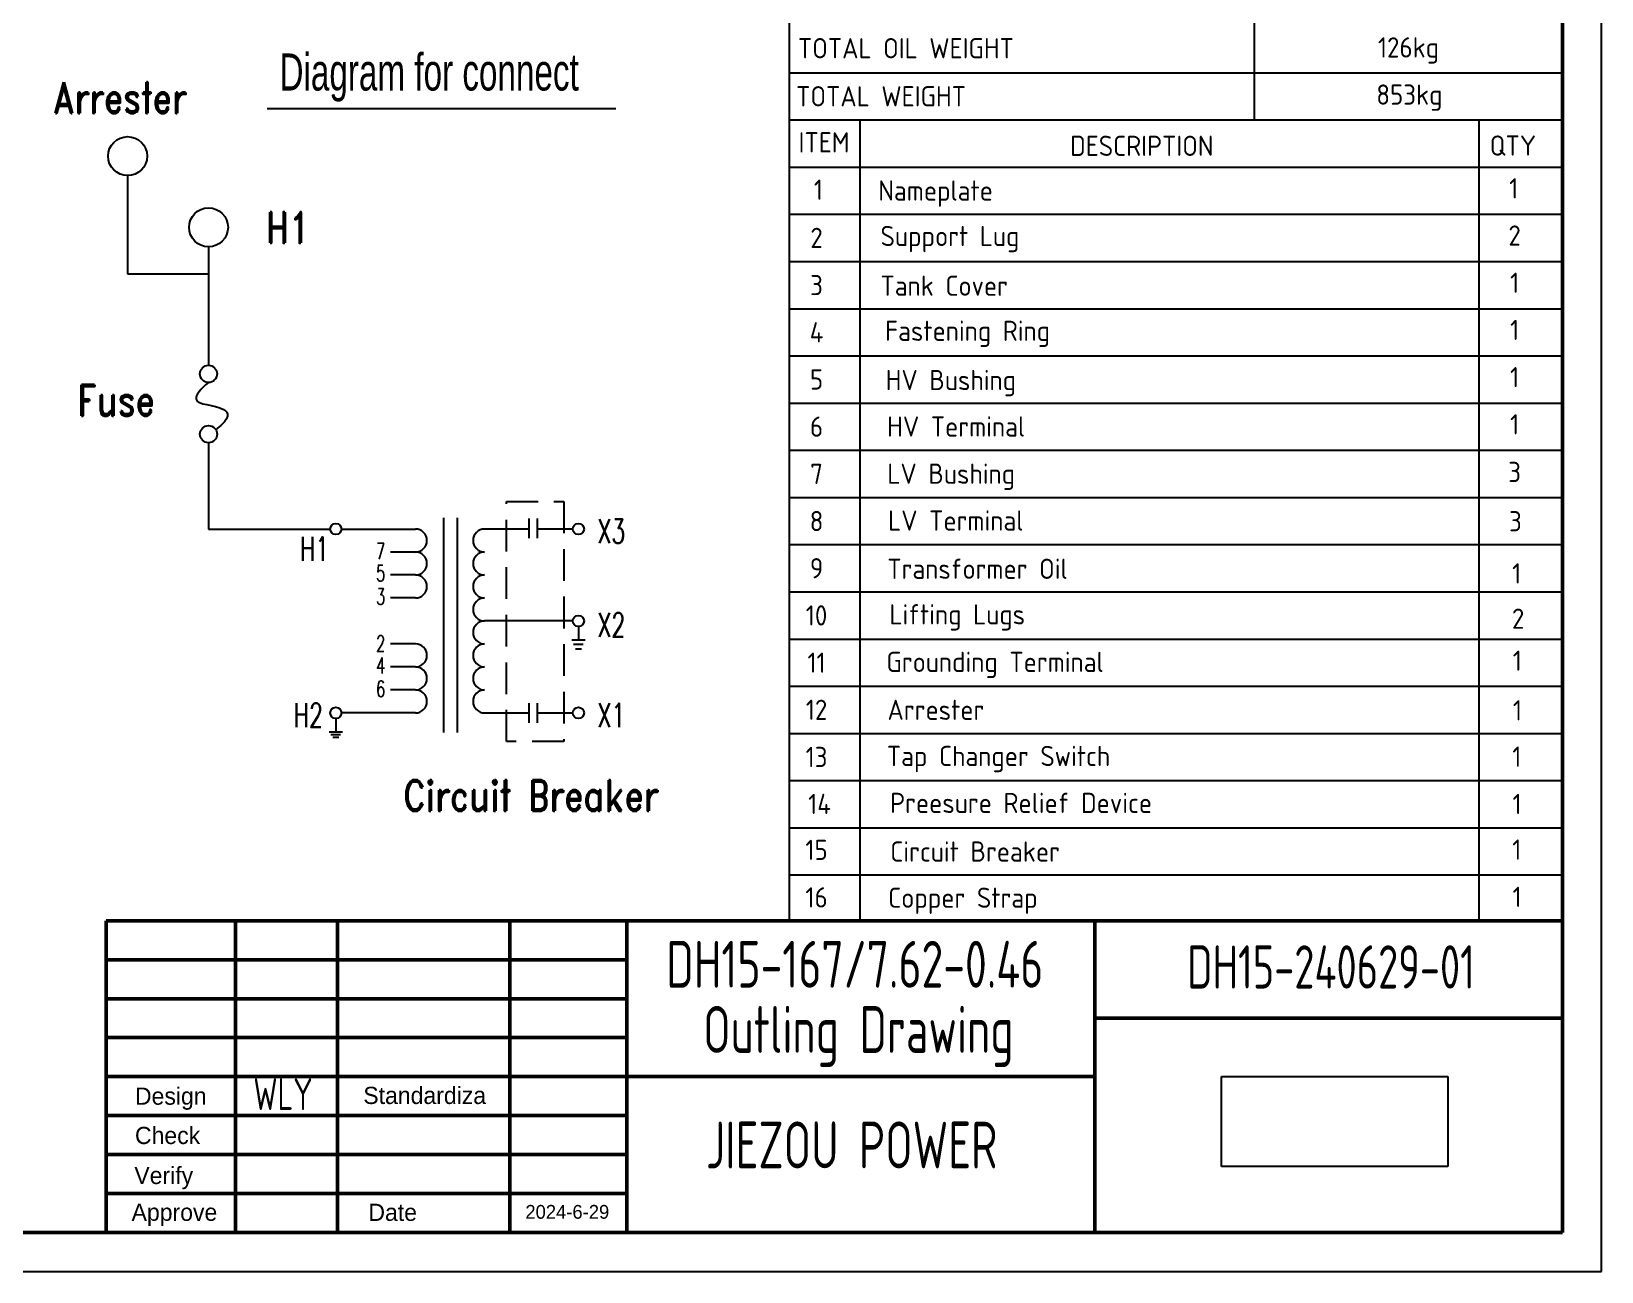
# Model space of a CAD drawing. Header units: millimetres. Extents: x 14764 to 253586, y -11609 to 135872.
# Drawn here: x 249038 to 251327, y 130135 to 131943 of the extents above; entities that cross this region are included whole.
import ezdxf
from ezdxf.enums import TextEntityAlignment as Align

# ---------------------------------------------------------------- set-up
doc = ezdxf.new("R2010")
doc.units = ezdxf.units.MM
doc.header["$LTSCALE"] = 23.1
doc.linetypes.add('HIDDEN', pattern=[0.375, 0.25, -0.125])
doc.layers.get('0').update_dxf_attribs({"linetype": 'CONTINUOUS'})
for name, color, linetype in [('A', 3, 'CONTINUOUS'), ('PL', 5, 'CONTINUOUS'), ('S', 254, 'CONTINUOUS')]:
    doc.layers.add(name, color=color, linetype=linetype)
doc.layers.add('标注、文本', color=3, linetype='CONTINUOUS', lineweight=25)
doc.layers.add('粗实线', color=7, linetype='CONTINUOUS', lineweight=50)
doc.styles.add('DFT', font='simplex.shx', dxfattribs={"width": 0.67, "bigfont": 'dft.shx'})
doc.styles.add('FS', font='FSGB2312.ttf', dxfattribs={"width": 0.67})
doc.styles.add('pdm', font='gbenor.shx', dxfattribs={"width": 0.8, "bigfont": 'gbhzfs.shx'})
doc.styles.add('ST_WIN', font='isocp2.shx', dxfattribs={"bigfont": 'hzdxfst.shx'})
doc.styles.get("Standard").update_dxf_attribs({"font": 'txt', "width": 0.8})
doc.styles.add('数字与字母', font='romand.shx', dxfattribs={"width": 0.8})
picture_1 = doc.add_image_def('image1.jpg', size_in_pixel=(2343, 933))

msp = doc.modelspace()

# ---------------------------------------------------------------- linework, layer by layer
at = {"color": 3}
msp.add_line((249381.8726, 131830.3344), (249890.4466, 131830.3344), dxfattribs=at)
for p, q in [((249178.6653, 131732.5962), (249178.6653, 131589.5799)), ((249296.5821, 131628.7892), (249296.5931, 131456.1178)), ((249178.6653, 131589.5799), (249296.5742, 131589.5799)), ((249296.5931, 131343.2248), (249296.5931, 131217.4746)), ((249638.8474, 131233.7946), (249638.8474, 130920.6844)), ((249658.9837, 131233.7946), (249658.9837, 130920.6844)), ((249763.6046, 131232.8246), (249763.6046, 131203.9471)), ((249775.7731, 131232.8246), (249775.7731, 131203.9471)), ((249296.5931, 131217.4746), (249473.9654, 131217.4746)), ((249490.274, 131217.4746), (249598.2381, 131217.4746)), ((249763.6046, 131217.4746), (249698.8796, 131217.4746)), ((249827.5977, 131217.4746), (249775.7731, 131217.4746)), ((249598.2381, 131183.9677), (249561.719, 131183.9677)), ((249598.2381, 131150.4609), (249561.719, 131150.4609)), ((249598.2381, 131116.954), (249561.719, 131116.954)), ((249827.5974, 131083.4471), (249698.8792, 131083.4471)), ((249835.7517, 131075.2928), (249835.7517, 131055.8856)), ((249598.2381, 131049.9402), (249561.719, 131049.9402)), ((249825.864, 131055.8856), (249845.6395, 131055.8856)), ((249828.6991, 131049.5765), (249842.8044, 131049.5765)), ((249831.5342, 131043.0409), (249839.9693, 131043.0409)), ((249598.2381, 131016.4334), (249561.719, 131016.4334)), ((249598.2381, 130982.9265), (249561.719, 130982.9265)), ((249763.6046, 130963.8583), (249763.6046, 130934.9809)), ((249775.7731, 130963.8583), (249775.7731, 130934.9809)), ((249482.1197, 130941.2653), (249482.1197, 130921.8581)), ((249598.2381, 130949.4196), (249490.274, 130949.4196)), ((249698.8796, 130949.4196), (249763.6046, 130949.4196)), ((249775.7731, 130949.4196), (249827.5977, 130949.4196)), ((249472.232, 130921.8581), (249492.0074, 130921.8581)), ((249475.0671, 130918.0397), (249489.1723, 130918.0397)), ((249477.9022, 130914.2213), (249486.3372, 130914.2213))]:
    msp.add_line(p, q)
for centre, radius in [((249178.6653, 131761.0175), 28.4212), ((249296.5742, 131657.2105), 28.4212), ((249296.5742, 131443.5842), 12.5336), ((249296.5931, 131355.7584), 12.5336), ((249482.1197, 131217.4746), 8.1543), ((249835.752, 131217.4746), 8.1543), ((249835.7517, 131083.4471), 8.1543), ((249482.1197, 130949.4196), 8.1543), ((249835.752, 130949.4196), 8.1543)]:
    msp.add_circle(centre, radius)
for centre, start, end in [((249598.2381, 131200.7212), 270, 90), ((249698.8796, 131200.7212), 90, 270), ((249598.2381, 131167.2143), 270, 90), ((249698.8796, 131167.2143), 90, 270), ((249598.2381, 131133.7074), 270, 90), ((249698.8796, 131133.7074), 90, 270), ((249698.8796, 131100.2005), 90, 270), ((249698.8796, 131066.6937), 90, 270), ((249598.2381, 131033.1868), 270, 90), ((249698.8796, 131033.1868), 90, 270), ((249598.2381, 130999.6799), 270, 90), ((249698.8796, 130999.6799), 90, 270), ((249598.2381, 130966.173), 270, 90), ((249698.8796, 130966.173), 90, 270)]:
    msp.add_arc(centre, 16.7534, start, end)
msp.add_open_spline([(249296.5742, 131431.0506), (249284.5926, 131421.7394), (249265.5649, 131396.4643), (249319.2219, 131400.7065), (249329.986, 131379.6684), (249307.2418, 131362.3687)], degree=3, knots=[0, 0, 0, 0, 4.747928083, 12.888089195, 17.465033046, 17.465033046, 17.465033046, 17.465033046])
at = {"layer": 'A'}
for p, q in [((250143.4846, 131813.8782), (250143.4846, 132089.057)), ((250821.2328, 131813.8782), (250821.2328, 132089.057)), ((250143.4846, 131882.6729), (251270.1854, 131882.6729)), ((250143.4846, 130646.5312), (250143.4846, 131813.8782)), ((250143.4846, 131813.8782), (251270.1854, 131813.8782)), ((250246.4937, 130646.5312), (250246.4937, 131813.8782)), ((251148.4524, 130646.5312), (251148.4524, 131813.8782)), ((250143.4846, 131745.0835), (251270.1854, 131745.0835)), ((250143.4846, 131676.2888), (251270.1854, 131676.2888)), ((250143.4846, 131607.4941), (251270.1854, 131607.4941)), ((250143.4846, 131538.6994), (251270.1854, 131538.6994)), ((250143.4846, 131469.9047), (251270.1854, 131469.9047)), ((250143.4846, 131469.9047), (251270.1854, 131469.9047)), ((250143.4846, 131401.11), (251270.1854, 131401.11)), ((250143.4846, 131401.11), (251270.1854, 131401.11)), ((250143.4846, 131332.3153), (251270.1854, 131332.3153)), ((250143.4846, 131263.5206), (251270.1854, 131263.5206)), ((250222.1071, 131194.7259), (251270.1854, 131194.7259)), ((250222.1071, 131125.9312), (251270.1854, 131125.9312)), ((250222.1071, 131057.1365), (251270.1854, 131057.1365)), ((250222.1071, 130988.3418), (251270.1854, 130988.3418)), ((250222.1071, 130919.5471), (251270.1854, 130919.5471)), ((250143.4846, 130850.7524), (251270.1854, 130850.7524)), ((250143.4846, 130850.7524), (251270.1854, 130850.7524)), ((250143.4846, 130781.9577), (251270.1854, 130781.9577)), ((250143.4846, 130713.163), (251270.1854, 130713.163))]:
    msp.add_line(p, q, dxfattribs=at)
at = {"layer": 'PL', "color": 2, "linetype": 'HIDDEN', "ltscale": 8}
msp.add_lwpolyline([(249730.7061, 131257.4853), (249814.254, 131257.4853), (249814.254, 130907.5768), (249730.7061, 130907.5768)], close=True, dxfattribs=at)
at = {"layer": 'S'}
for p, q in [((250143.4846, 131194.7259), (250222.1071, 131194.7259)), ((250143.4846, 131125.9312), (250222.1071, 131125.9312)), ((250143.4846, 131057.1365), (250222.1071, 131057.1365)), ((250143.4846, 130988.3418), (250222.1071, 130988.3418)), ((250143.4846, 130919.5471), (250222.1071, 130919.5471))]:
    msp.add_line(p, q, dxfattribs=at)
at = {"layer": '标注、文本'}
for p, q in [((251327.0209, 130135.0113), (251327.0209, 133511.0428)), ((246552.835, 130135.0113), (251327.0209, 130135.0113))]:
    msp.add_line(p, q, dxfattribs=at)
at = {"layer": '粗实线'}
for p, q in [((251270.1854, 130191.8468), (251270.1854, 133454.2072)), ((249147.5912, 130646.5312), (251270.1854, 130646.5312)), ((249147.5912, 130646.5312), (249147.5912, 130191.8468)), ((249335.8317, 130646.5312), (249335.8317, 130191.8468)), ((249484.7981, 130646.5312), (249484.7981, 130191.8468)), ((249735.6256, 130646.5312), (249735.6256, 130191.8468)), ((249906.1322, 130646.5312), (249906.1322, 130191.8468)), ((250588.1588, 130646.5312), (250588.1588, 130191.8468)), ((249147.5912, 130589.6957), (249906.1322, 130589.6957)), ((249147.5912, 130532.8601), (249906.1322, 130532.8601)), ((250588.1588, 130504.4812), (251270.1854, 130504.4812)), ((249147.5912, 130476.0246), (249906.1322, 130476.0246)), ((249147.5912, 130419.189), (249906.1322, 130419.189)), ((249906.1322, 130419.189), (250588.1588, 130419.189)), ((249147.5912, 130362.3535), (249906.1322, 130362.3535)), ((249147.5912, 130305.5179), (249906.1322, 130305.5179)), ((249147.5912, 130248.6824), (249906.1322, 130248.6824)), ((246837.0127, 130191.8468), (251270.1854, 130191.8468))]:
    msp.add_line(p, q, dxfattribs=at)

# ---------------------------------------------------------------- texts
at = {"color": 0, "linetype": 'ByBlock', "lineweight": 25, "ltscale": 0.5, "style": '数字与字母', "width": 0.8}
for s, p in [('Arrester', (249070.2495, 131823.7735)), ('H1', (249380.0741, 131634.5633)), ('Fuse', (249105.4834, 131382.6584)), ('Circuit Breaker', (249580.5136, 130806.5878))]:
    msp.add_text(s, height=45, dxfattribs=at).set_placement(p)
at = {"attachment_point": 1}
for s, insert, char_height, width, style in [('Diagram for connect', (249400.0526, 131910.7637), 54.063396, 909.959455, 'FS'), ('X{\\Fsimplex,dft|c134;3}', (249863.6507, 131231.9793), 35.1, 112.345317, 'DFT'), ('H1', (249429.8604, 131206.0529), 35.1, 112.345317, 'DFT'), ('7', (249540.7867, 131196.864), 23.4, 112.345317, 'DFT'), ('5', (249540.7867, 131164.799), 23.4, 112.345317, 'DFT'), ('3', (249540.7867, 131130.6814), 23.4, 112.345317, 'DFT'), ('X2', (249863.6507, 131095.2368), 35.1, 112.345317, 'DFT'), ('2', (249540.7867, 131062.2989), 23.4, 112.345317, 'DFT'), ('4', (249540.7867, 131030.234), 23.4, 112.345317, 'DFT'), ('6', (249540.7867, 130996.1164), 23.4, 112.345317, 'DFT'), ('H2', (249420.8649, 130963.5833), 35.1, 112.345317, 'DFT'), ('X1', (249863.6507, 130963.5833), 35.1, 112.345317, 'DFT')]:
    msp.add_mtext(s, dxfattribs=dict(at, insert=insert, char_height=char_height, width=width, style=style))
at = {"layer": 'S', "style": 'ST_WIN'}
for s, height, p in [('TOTAL OIL WEIGHT', 29.483442, (250155.6153, 131903.6114)), ('TOTAL WEIGHT', 29.483442, (250152.9944, 131833.5538)), ('ITEM', 29.48344, (250156.585, 131766.4077)), ('DESCRIPTION', 29.483442, (250552.3438, 131761.3554)), ('QTY', 29.48344, (251163.8387, 131761.7375)), ('Nameplate', 29.48344, (250272.845, 131696.1165)), ('Support Lug', 29.483442, (250276.0485, 131629.8671)), ('Tank Cover', 29.48344, (250275.9812, 131557.4269)), ('Fastening Ring', 29.483442, (250282.6737, 131491.6975)), ('HV Bushing', 29.48344, (250283.5466, 131419.9203)), ('HV Terminal', 29.483442, (250285.6695, 131352.1928)), ('LV Bushing', 29.48344, (250285.9558, 131283.3789)), ('LV Terminal', 29.483442, (250287.0606, 131215.1015)), ('Transformer Oil', 29.483442, (250285.8943, 131144.7688)), ('Lifting Lugs', 29.483442, (250288.9618, 131078.3812)), ('Grounding Terminal', 29.483442, (250284.625, 131009.0645)), ('Arrester', 29.48344, (250286.1705, 130939.2039)), ('Tap Changer Switch', 29.483442, (250285.2022, 130871.8898)), ('Preesure Relief Device', 29.483442, (250290.055, 130803.4726)), ('Circuit Breaker', 29.483442, (250290.213, 130732.6013)), ('Copper Strap', 29.483442, (250287.1866, 130665.2914))]:
    msp.add_text(s, height=height, dxfattribs=at).set_placement(p)
for s, height, p in [('126kg', 29.48344, (251045.5958, 131904.8048)), ('853kg', 29.48344, (251046.9084, 131836.0101)), ('1', 29.4834, (250185.5325, 131697.3422)), ('1', 29.4834, (251198.9483, 131699.3519)), ('2', 29.4834, (250182.7958, 131627.1497)), ('2', 29.4834, (251200.261, 131630.5572)), ('3', 29.4834, (250182.7958, 131558.355)), ('1', 29.4834, (251200.261, 131561.7625)), ('4', 29.4834, (250182.7958, 131489.5603)), ('1', 29.4834, (251200.261, 131492.9678)), ('5', 29.4834, (250182.7958, 131420.7656)), ('1', 29.4834, (251200.261, 131424.1731)), ('6', 29.4834, (250182.7958, 131351.9709)), ('1', 29.4834, (251200.261, 131355.3784)), ('7', 29.4834, (250182.7958, 131283.1762)), ('3', 29.4834, (251200.261, 131285.9129)), ('8', 29.4834, (250182.7958, 131214.3815)), ('3', 29.4834, (251201.4245, 131214.0582)), ('9', 29.4834, (250182.7958, 131145.5868)), ('1', 29.4834, (251203.2812, 131138.0867)), ('10', 29.48344, (250182.7958, 131076.7921)), ('2', 29.4834, (251205.3717, 131072.0855)), ('11', 29.48344, (250182.7958, 131007.9974)), ('1', 29.4834, (251204.1711, 131010.858)), ('12', 29.48344, (250182.7958, 130939.2027)), ('1', 29.4834, (251204.4037, 130938.5193)), ('13', 29.48344, (250182.7958, 130870.408)), ('1', 29.4834, (251203.4636, 130870.8938)), ('14', 29.48344, (250187.1246, 130802.0039)), ('1', 29.4834, (251203.8482, 130801.9304)), ('15', 29.48344, (250182.7958, 130734.9815)), ('1', 29.4834, (251203.4636, 130735.4674)), ('16', 29.48344, (250182.7973, 130665.7666)), ('1', 29.4834, (251203.8482, 130666.5039))]:
    msp.add_text(s, height=height, dxfattribs=at).set_placement(p, align=Align.CENTER)
at = {"layer": '标注、文本', "style": 'pdm', "width": 0.8}
msp.add_text('DH15-167/7.62-0.46', height=68.202656, dxfattribs=at).set_placement((250238.5735, 130548.9265), align=Align.CENTER)
for s, p in [('Outling Drawing', (250243.8471, 130487.969)), ('JIEZOU POWER', (250233.9833, 130319.5999))]:
    msp.add_text(s, height=68.202656, dxfattribs=at).set_placement(p, align=Align.MIDDLE_CENTER)
msp.add_text('WLY', height=46.42768, dxfattribs=at).set_placement((249361.9286, 130370.5342))
at = {"layer": '标注、文本'}
for s, height, p in [('Standardiza', 25.078025, (249522.1801, 130379.3257)), ('Design', 25.07803, (249189.3472, 130378.2999)), ('Check', 25.07803, (249189.3472, 130320.9603)), ('Verify', 25.07803, (249188.4544, 130262.6282)), ('Approve', 25.07803, (249184.4345, 130208.993)), ('Date', 25.07803, (249529.5807, 130208.8722)), ('2024-6-29', 20.06242, (249758.3416, 130212.0787))]:
    msp.add_text(s, height=height, dxfattribs=at).set_placement(p)
at = {"layer": '标注、文本', "insert": (250722.9553, 130610.6395), "char_height": 63, "width": 311.348604, "attachment_point": 1, "style": 'pdm'}
msp.add_mtext('D{\\Fgbenor,gbhzfs|c134;H15}-240{\\Fgbenor,gbhzfs|c134;629}-01', dxfattribs=at)

# ---------------------------------------------------------------- pictures from other files: only their frames are drawn
at = {"color": 1}
image = msp.add_image(picture_1, insert=(250773.2036, 130288.1769), size_in_units=(329.7841, 131.3225), dxfattribs=at)
image.dxf.flags = 7

doc.saveas('drawing.dxf')
